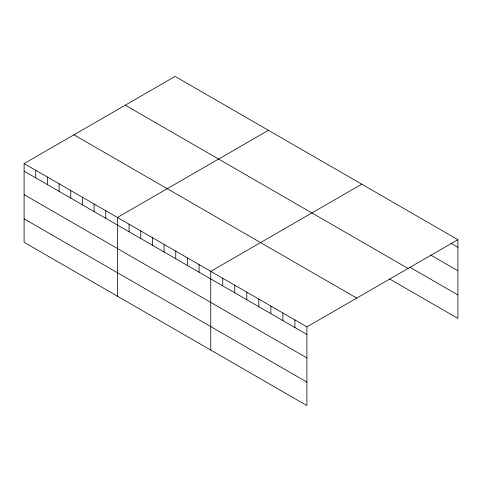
<?xml version="1.0" encoding="UTF-8"?>
<svg xmlns="http://www.w3.org/2000/svg" width="482" height="482" viewBox="0 0 482 482"><rect width="100%" height="100%" fill="white"/><g stroke="black" fill="none" stroke-linecap="round" stroke-linejoin="round"><path stroke-width="0.72" d="M24.1 163.585L306.907 326.862L306.907 405.585L24.1 242.307L24.1 163.585L175.093 76.415L457.9 239.693L457.9 318.415L389.577 278.97M268.42 130.297L117.427 217.466L117.427 296.189M361.747 184.178L210.755 271.348L210.755 350.071M306.907 326.862L457.9 239.693M450.941 243.253L457.9 247.272M430.697 255.044L457.9 270.751M409.821 267.179L457.9 294.936M125.266 105.178L408.073 268.456M73.927 134.821L356.734 298.099M24.1 171.164L306.907 334.448M24.1 194.644L306.907 357.921M24.1 218.834L306.907 382.112M294.894 319.928L294.894 327.507M282.874 312.987L282.874 320.566M270.854 306.046L270.854 313.625M258.834 299.105L258.834 306.691M246.814 292.17L246.814 299.75M234.794 285.23L234.794 292.809M222.774 278.289L222.774 285.868M199.09 264.612L199.09 272.197M187.426 257.882L187.426 265.462M175.755 251.146L175.755 258.726M164.091 244.41L164.091 251.99M152.426 237.674L152.426 245.254M140.762 230.938L140.762 238.518M129.092 224.202L129.092 231.782M105.763 210.73L105.763 218.316M94.098 203.994L94.098 211.58M82.428 197.265L82.428 204.844M70.764 190.529L70.764 198.108M59.099 183.793L59.099 191.372M47.435 177.057L47.435 184.636M35.764 170.321L35.764 177.9"/></g></svg>
